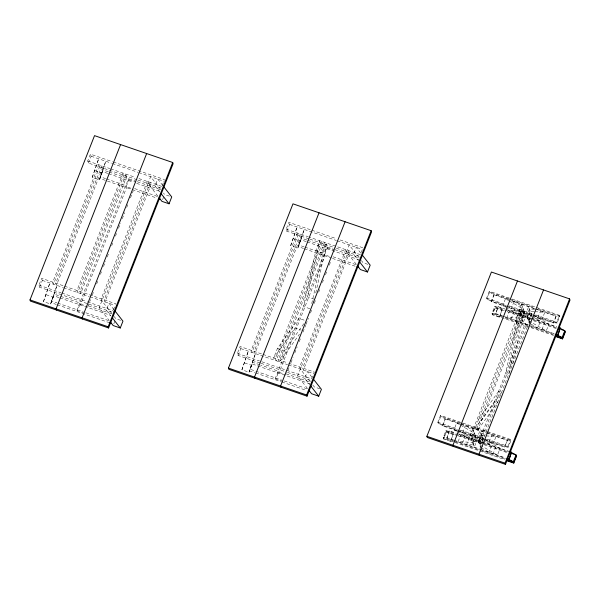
<?xml version="1.0" encoding="UTF-8"?>
<svg xmlns="http://www.w3.org/2000/svg" width="600" height="600" viewBox="0 0 600 600"><rect width="100%" height="100%" fill="white"/><g stroke="black" fill="none" stroke-linecap="round" stroke-linejoin="round"><path stroke-width="0.45" stroke-dasharray="3 2.25" d="M314.355 299.272L307.335 296.865L319.74 240.72L315.938 250.395L303.532 306.54L310.553 308.955M311.752 303.517L322.957 252.81L326.76 243.127L315.555 293.843M517.11 321.36L505.567 373.59L508.567 374.625L520.11 322.388M43.47 301.59L49.867 282.975L43.47 301.59L50.595 304.035L56.992 285.428L50.595 304.035M92.25 177.405L98.648 158.79L92.25 177.405L99.375 179.85L105.773 161.243L99.375 179.85M241.913 369.788L248.31 351.173L241.913 369.788L249.038 372.233L255.435 353.625L249.038 372.233M290.692 245.603L297.09 226.987L290.692 245.603L297.817 248.048L304.215 229.44L297.817 248.048M61.733 294.825L39.66 287.243L38.947 285.165L41.633 278.317L63.705 285.907M137.002 179.745L88.44 163.05L87.727 160.98L90.412 154.132L112.485 161.722M39.66 287.243L42.352 280.395L41.633 278.317M88.44 163.05L91.133 156.21L90.412 154.132M84.412 313.207L77.4 310.793L80.085 303.952L87.105 306.36M77.4 310.793L77.04 309.757L128.505 178.725L128.865 179.76L126.18 186.608L133.192 189.023M87.802 306.525L90.532 299.572M92.242 295.23L93.945 290.88M96.683 283.928L97.703 281.317M100.433 274.365L101.46 271.763M103.507 266.543L105.555 261.33M107.265 256.98L108.968 252.638M111.705 245.685L112.725 243.075M115.455 236.123L116.483 233.513M118.53 228.3L120.578 223.087M122.288 218.737L124.672 212.655M126.727 207.442L128.43 203.093M130.477 197.88L133.215 190.928M113.445 309.795L115.462 304.665M162.225 185.61L164.243 180.48M113.82 323.82L115.163 320.4M162.6 199.635L163.942 196.215M260.183 363.022L238.103 355.44L237.39 353.362L240.075 346.522L262.147 354.105M308.962 238.837L286.882 231.248L286.17 229.178L288.855 222.33L310.928 229.92M238.103 355.44L240.795 348.593L240.075 346.522M286.882 231.248L289.575 224.407L288.855 222.33M304.163 320.145L298.897 318.337L277.455 348.375L273.653 358.058L295.095 328.02L301.237 330.127M303.772 323.752L284.468 350.79L280.665 360.465L299.43 334.185M282.855 381.405L275.843 378.99L278.528 372.15L285.548 374.558M275.843 378.99L275.483 377.955L326.955 246.923L327.308 247.958L324.623 254.805L331.635 257.22M287.955 370.38L288.975 367.77M291.03 362.558L293.077 357.345M294.78 352.995L297.173 346.913M299.22 341.692L300.93 337.35M302.978 332.138L305.707 325.185M306.053 324.315L308.438 318.225M310.485 313.013L312.195 308.67M314.243 303.45L315.952 299.108M318.683 292.155L319.702 289.545M322.44 282.593L323.46 279.983M325.507 274.77L327.218 270.42M329.265 265.207L330.975 260.858M457.335 430.515L442.463 425.408L438.143 423.143L437.835 422.25L440.528 415.403L510.683 439.515L510.99 440.408L508.298 447.248L504.6 446.76L484.47 439.845M506.115 306.33L491.243 301.222L486.923 298.95L486.615 298.065L489.308 291.218L511.23 298.755M456.615 430.665L442.612 425.85L445.305 419.002L440.835 416.295L440.528 415.403M531.653 315.502L491.393 301.665L494.085 294.817L489.615 292.11L489.308 291.218M450.645 441.397L453.18 434.107L450.645 441.397L443.632 438.982L446.317 432.143L445.86 430.808L449.558 431.295L455.685 433.403M499.425 317.212L501.96 309.923L499.425 317.212L492.412 314.798L495.097 307.957L494.64 306.623L498.338 307.11L504.465 309.218M453 440.25L446.873 438.143L449.408 430.853L456.405 433.26M528.03 325.087L495.653 313.957L498.188 306.668L505.185 309.075M456.442 431.175L454.013 429.765L456.697 422.918L459.938 424.8M462.518 432.69L465.202 425.842L473.647 430.74L470.963 437.58L462.518 432.69L454.013 429.765M462.368 443.077L465.06 436.23M511.147 318.892L513.84 312.045M471.832 440.1L474.518 433.252L474.082 431.993L471.397 438.84L471.832 440.1L457.252 431.647M520.612 315.907L523.298 309.067L522.862 307.808L520.178 314.655L520.612 315.907L502.793 305.58L505.478 298.733L508.717 300.615M472.627 442.395L475.312 435.548L460.808 434.768L458.115 441.615L472.627 442.395L473.498 444.908L466.62 444.54L469.305 437.692L476.183 438.06L473.498 444.908M524.092 311.362L521.408 318.21L506.895 317.43L509.588 310.582L524.092 311.362L524.963 313.875L522.278 320.722L515.4 320.355L518.085 313.507L524.963 313.875M473.062 443.647L475.748 436.808M521.842 319.462L524.528 312.623M486.067 435.908L496.043 436.44L493.35 443.287L478.845 442.507L477.975 439.995L480.668 433.147L485.82 433.425M478.41 441.255L481.103 434.408M527.19 317.07L529.882 310.222M479.025 441.158L525.112 323.82L528.12 324.855L482.033 442.192L479.025 441.158L479.737 443.235L525.832 325.89L525.112 323.82M478.845 442.507L481.537 435.668L480.668 433.147M483.945 438.9L482.325 437.955L479.64 444.803L480.51 447.315M528.42 320.618L531.105 313.77L548.925 324.105L546.232 330.945L528.42 320.618L529.29 323.13L530.97 318.855M480.075 446.062L482.768 439.215L482.325 437.955M528.855 321.877L531.548 315.03L531.105 313.77M489.097 441.825L491.79 434.978M537.877 317.64L540.57 310.793M495.893 446.827L493.2 453.675L488.955 452.213L491.64 445.365L483.967 440.918M541.98 329.49L544.673 322.642M484.853 440.362L504.75 447.202L507.442 440.362L487.155 432.998M532.53 315.803L553.53 323.017L556.222 316.178L509.685 299.79M484.62 439.11L508.298 447.248L507.99 446.362L510.683 439.515M534.998 316.26L553.38 322.575L557.077 323.062L556.77 322.178L559.463 315.33L512.107 299.055M534.6 309.24L529.447 308.962L526.755 315.81L531.915 316.087M533.94 311.67L530.317 311.475L527.625 318.322L531.255 318.517M534.847 311.722L544.822 312.255L542.13 319.103L532.162 318.562M481.537 435.668L485.16 435.855M477.975 439.995L483.135 440.272M113.37 162.023L164.58 179.625M311.812 230.22L336.532 238.718M340.065 239.933L363.022 247.822L360.33 254.663L309.127 237.067M508.905 298.74L489.615 292.11L486.923 298.95L506.22 305.58M509.783 299.04L534.338 307.478M537.847 308.685L559.77 316.215L557.077 323.062L533.4 314.925M508.808 299.49L493.928 294.375L491.393 301.665M91.133 156.21L111.435 163.185M112.32 163.493L137.925 172.29M138.81 172.59L164.415 181.395M289.575 224.407L336.368 240.487M337.252 240.795L361.972 249.285M494.085 294.817L509.73 300.195M511.433 300.78L534.345 308.655M535.215 308.955L556.222 316.178M87.727 160.98L109.8 168.562M110.677 168.87L135.405 177.368M138.938 178.583L161.887 186.465M286.17 229.178L308.243 236.76M486.615 298.065L505.912 304.695M509.415 305.903L532.215 313.74M535.725 314.94L556.77 322.178M507.09 305.888L532.523 314.625M506.993 306.63L531.502 315.053M137.887 180.045L162.608 188.542M309.84 239.138L335.445 247.942M336.33 248.243L361.05 256.74M108.292 171.78L103.02 169.965L100.335 176.812L105.608 178.627M109.177 172.08L135.525 181.14M137.28 181.74L160.132 189.593M306.743 239.978L301.462 238.163L298.778 245.01L304.05 246.825M307.62 240.278L333.968 249.337M334.845 249.638L359.452 258.09M128.865 179.76L135.885 182.175M327.308 247.958L334.327 250.373M506.062 309.375L531.007 317.947M531.442 318.097L556.822 326.82M507.967 310.418L530.722 318.24M531.6 318.54L556.98 327.263M107.76 173.422L102.502 171.615L99.817 178.462L156.773 198.038M108.637 173.722L133.17 182.153M136.68 183.36L159.458 191.19M306.202 241.62L300.945 239.812L298.26 246.66L303.517 248.468M307.08 241.92L358.778 259.688M532.35 319.582L494.64 306.623L491.947 313.462L492.412 314.798M533.227 319.882L556.905 328.02M503.715 310.522L494.947 307.507L492.255 314.355L553.643 335.452M507.225 311.73L530.025 319.567M533.535 320.767L556.335 328.605M495.097 307.957L502.118 310.365M94.942 170.558L102.067 173.01M169.365 196.132L164.618 194.505L163.5 193.072M293.385 238.755L300.51 241.208M367.808 264.33L363.06 262.702L361.38 260.558M315.938 250.395L322.957 252.81M106.485 178.928L125.82 185.572L126.54 187.642L80.445 304.987L79.725 302.91L54.24 294.15L51.555 300.998L56.828 302.812M134.595 188.587L158.317 196.74M304.928 247.125L324.263 253.77L324.983 255.84L278.888 373.185L278.175 371.108L260.595 365.07M333.038 256.785L356.767 264.938M495.495 313.507L502.5 315.915M503.37 316.215L528.322 324.795M531.382 325.845L554.138 333.66M528.908 325.388L554.287 334.11M304.395 248.767L331.118 257.955M332.43 258.405L355.215 266.235M501.592 316.785L491.947 313.462L495.653 313.957L498.188 306.668M505.103 317.985L529.658 326.423M530.535 326.73L554.213 334.868M277.455 348.375L284.468 350.79M64.59 286.207L115.8 303.81M263.032 354.405L287.752 362.903M288.638 363.21L314.243 372.007L311.55 378.855L260.347 361.252M460.125 422.925L440.835 416.295L438.143 423.143L457.44 429.772M461.002 423.225L486.435 431.963M487.312 432.27L510.99 440.408L507.285 439.912L504.75 447.202M460.028 423.675L445.147 418.56L442.612 425.85M460.905 423.975L486.285 432.697M42.352 280.395L62.655 287.37M63.54 287.678L89.145 296.475M90.03 296.782L114.75 305.272M240.795 348.593L287.587 364.673M288.472 364.98L313.192 373.47M445.305 419.002L460.95 424.38M461.055 424.418L507.442 440.362M38.947 285.165L61.02 292.755M61.898 293.055L86.625 301.553M87.502 301.853L113.108 310.657L113.828 312.728L62.617 295.125M237.39 353.362L259.462 360.952M437.835 422.25L457.132 428.88M460.635 430.088L483.435 437.925M486.945 439.125L507.99 446.362M458.317 430.072L483.743 438.81M458.213 430.822L483.592 439.545M261.06 363.322L286.665 372.127M287.55 372.428L312.27 380.925M460.118 431.865L482.873 439.688M88.5 305.925L111.352 313.778M259.718 364.77L252.683 362.355L249.998 369.195L281.625 380.062M286.065 373.822L309.795 381.975M457.283 433.56L508.92 451.305M459.188 434.603L481.942 442.425M482.82 442.725L508.2 451.447M58.98 297.608L53.722 295.8L51.037 302.647L56.295 304.455M59.858 297.907L110.677 315.375M309.998 383.873L252.165 363.998L249.48 370.845L254.737 372.653M483.57 443.768L445.86 430.808L443.168 437.655L443.632 438.982M484.447 444.067L508.125 452.205M457.567 435.615L446.168 431.692L443.475 438.54L504.862 459.638M458.445 435.915L483 444.353M483.877 444.653L507.555 452.79M446.317 432.143L453.338 434.55M46.162 294.743L53.287 297.195M120.585 320.317L115.837 318.69L114.157 316.545M244.605 362.94L251.73 365.392M319.822 388.793L314.28 386.888L312.6 384.75M57.705 303.112L83.175 311.865M85.815 312.772L109.538 320.925M284.257 380.97L307.987 389.123M446.715 437.7L453.72 440.1M454.59 440.408L480.42 449.28M480.847 449.43L505.357 457.853M453.87 440.55L479.25 449.272M480.127 449.572L505.507 458.295M57.165 304.755L108.87 322.522M255.615 372.952L281.025 381.683M281.903 381.99L306.435 390.42M454.567 441.57L443.168 437.655L446.873 438.143L449.408 430.853M455.445 441.87L480.877 450.615M481.755 450.915L505.433 459.053M509.528 301.08L523.298 309.067M532.748 316.733L540.42 321.18L537.735 328.028L530.062 323.58M460.748 425.265L474.518 433.252M484.755 439.365L500.145 448.29L497.452 455.138L481.26 445.74M481.283 447.765L488.955 452.213M360.69 253.02L356.22 247.312L353.535 254.153L358.56 260.58M359.153 257.707L349.103 244.86L346.41 251.708L356.46 264.555M162.803 185.535L157.778 179.115L155.093 185.955L159.555 191.663M311.91 377.205L307.44 371.498L304.755 378.345L309.78 384.765M160.703 189.51L150.653 176.663L147.968 183.51L158.017 196.35M310.373 381.892L300.322 369.045L297.63 375.892L307.68 388.74M114.023 309.72L108.998 303.3L106.312 310.147L110.775 315.855M111.922 313.695L101.873 300.847L101.212 298.793L147.3 181.455L148.02 183.525L99.188 307.695L109.238 320.543M559.463 315.33L559.77 316.215L556.065 315.728L553.53 323.017M531.885 316.013L528.66 306.705L525.975 313.545L529.778 324.548M483.105 440.197L479.88 430.89L477.195 437.73L481.298 449.58M475.312 435.548L476.183 438.06M520.912 311.678L509.362 363.915L512.37 364.942L523.912 312.712L523.2 310.635L477.105 427.98L477.825 430.05L497.775 402.105L494.768 401.07L474.817 429.015L477.825 430.05L523.912 312.712L520.912 311.678L520.192 309.6L474.097 426.945L474.817 429.015L520.912 311.678M98.858 164.805L52.762 282.15L53.483 284.22L99.578 166.882L98.858 164.805M101.865 165.84L55.77 283.178L56.49 285.255L102.585 167.91L101.865 165.84M123.052 173.123L76.965 290.46L77.677 292.538L123.773 175.192L123.052 173.123M126.06 174.157L79.965 291.495L80.685 293.565L126.78 176.227L126.06 174.157M150.308 182.49L104.22 299.827L104.94 301.905L151.028 184.56L150.308 182.49M297.3 233.002L251.212 350.347L251.925 352.418L298.02 235.08L297.3 233.002M300.308 234.038L254.212 351.375L254.933 353.452L301.028 236.108L300.308 234.038M321.495 241.32L275.407 358.657L276.12 360.735L322.215 243.39L321.495 241.32M324.502 242.355L278.415 359.692L279.127 361.77L325.222 244.425L324.502 242.355M345.75 249.653L299.655 366.998L300.375 369.067L346.462 251.73L345.75 249.653M348.757 250.688L302.663 368.025L303.382 370.103L349.47 252.757L348.757 250.688M513.982 301.657L511.298 308.505L519.743 313.395L522.428 306.555L513.982 301.657M472.868 428.475L470.175 435.322L474.278 447.173L476.97 440.325L472.868 428.475M521.648 304.29L518.955 311.138L523.058 322.98L525.75 316.14L521.648 304.29M498.57 391.388L478.62 419.34L481.627 420.368L501.577 392.423L498.57 391.388"/><path stroke-width="0.9" d="M30 299.918L94.53 135.637L172.703 162.502L173.115 163.688L108.585 327.968L30.412 301.103L30 299.918L108.172 326.782L108.585 327.968M120.585 144.593L56.055 308.873L56.468 310.058M146.648 153.547L82.117 317.827L82.53 319.013M108.172 326.782L172.703 162.502M110.52 322.178L113.145 325.538L120.27 327.983L122.955 321.135L115.14 311.145M159.135 197.782L161.925 201.345L169.05 203.798L171.735 196.95L163.365 186.248M228.442 368.115L292.972 203.835L371.145 230.7L371.558 231.885L307.028 396.165L228.855 369.3L228.442 368.115L306.615 394.98L307.028 396.165M319.028 212.79L254.505 377.07L254.91 378.255M345.09 221.745L280.56 386.025L280.972 387.21M306.615 394.98L371.145 230.7M308.798 390.165L311.587 393.735L318.712 396.18L321.405 389.332L313.582 379.343M357.577 265.98L360.368 269.543L367.493 271.995L370.185 265.147L362.362 255.157M426.885 436.312L491.415 272.032L569.588 298.897L570 300.082L505.47 464.362L427.298 437.498L426.885 436.312L505.065 463.178L505.47 464.362M517.47 280.987L452.947 445.268L453.353 446.452M543.533 289.942L479.002 454.222L479.415 455.408M505.065 463.178L569.588 298.897M506.775 460.688L513.787 463.095L513.322 461.76L509.01 459.495L511.545 452.205L509.798 451.605M565.102 331.62L562.41 338.468L555.398 336.053L555.555 336.495L562.567 338.91L562.102 337.575L557.79 335.31L560.325 328.02L558.577 327.42M511.545 452.205L509.01 459.495L507.263 458.895M560.325 328.02L557.79 335.31L556.043 334.71M516.322 455.805L513.638 462.653L506.618 460.237M513.787 463.095L516.48 456.248L516.015 454.92L511.695 452.647M562.567 338.91L565.252 332.062L564.795 330.735L560.475 328.462M561.285 329.528L564.795 330.735L562.102 337.575L555.967 335.468M555.885 334.267L557.632 334.868M158.52 198.638L160.275 199.237M356.97 266.835L358.718 267.435M512.505 453.713L516.015 454.92L513.322 461.76L506.31 459.353M507.105 458.452L508.853 459.053M109.74 322.822L111.495 323.423M359.678 262.005L367.493 271.995M161.235 193.808L169.05 203.798M310.335 385.478L318.712 396.18M112.455 317.993L120.27 327.983"/></g></svg>
